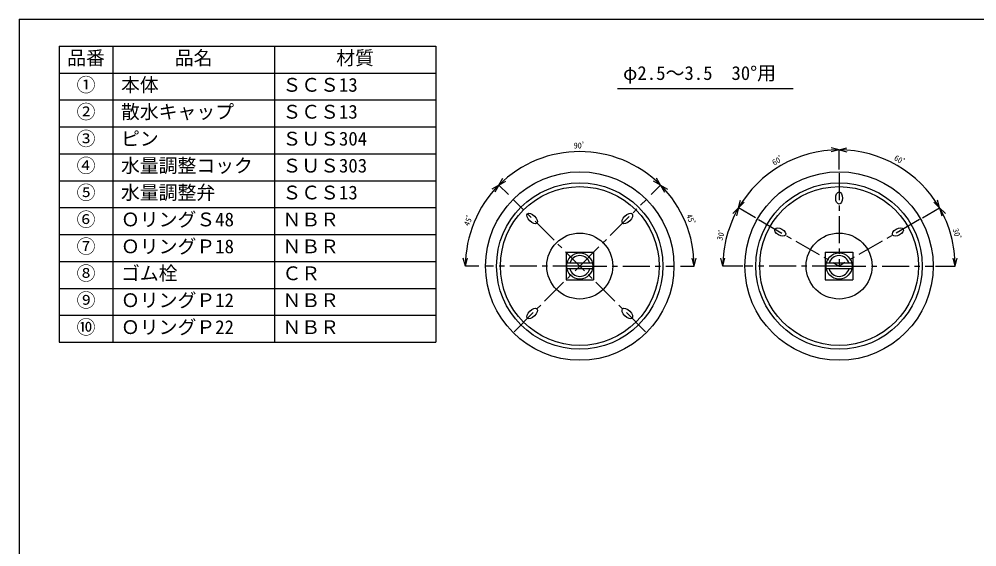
# Model space of a CAD drawing. Units: millimetres, scale not verified, with parts at other scales. Extents: x -438 to 140, y -184 to 99.
# Drawn here: x -139.9 to 38, y 1.1 to 99.1 of the extents above; entities that cross this region are included whole.
import ezdxf
from ezdxf.enums import TextEntityAlignment as Align

# ---------------------------------------------------------------- set-up
doc = ezdxf.new("R2010")
doc.units = ezdxf.units.MM
doc.linetypes.add('CHAIN1', pattern=[8, 5, -1, 1, -1])
for name, color, linetype in [('0-0_φ3.0_両4 45', 7, 'Continuous'), ('0-1_φ3.0_片3 45', 7, 'Continuous'), ('1-0', 4, 'Continuous')]:
    doc.layers.add(name, color=color, linetype=linetype)
doc.styles.add('ＭＳ ゴシック', font='')
doc.styles.get('ＭＳ ゴシック').set_extended_font_data('MS Gothic')

msp = doc.modelspace()

# ---------------------------------------------------------------- linework, layer by layer
at = {"layer": '0-0_φ3.0_両4 45', "color": 5}
msp.add_line((-139.949, 99.1), (140.051, 99.1), dxfattribs=at)
at = {"layer": '0-0_φ3.0_両4 45', "color": 4}
for p, q in [((-132.521, 94.1), (-62.521, 94.1)), ((-132.521, 94.1), (-132.521, 39.1)), ((-122.521, 94.1), (-122.521, 39.1)), ((-92.521, 94.1), (-92.521, 39.1)), ((-62.521, 94.1), (-62.521, 39.1)), ((-132.521, 89.1), (-62.521, 89.1)), ((-132.521, 84.1), (-62.521, 84.1)), ((-132.521, 79.1), (-62.521, 79.1)), ((-132.521, 74.1), (-62.521, 74.1)), ((-132.521, 69.1), (-62.521, 69.1)), ((-132.521, 64.1), (-62.521, 64.1)), ((-132.521, 59.1), (-62.521, 59.1)), ((-132.521, 54.1), (-62.521, 54.1)), ((-132.521, 49.1), (-62.521, 49.1)), ((-132.521, 44.1), (-62.521, 44.1)), ((-132.521, 39.1), (-62.521, 39.1))]:
    msp.add_line(p, q, dxfattribs=at)
at = {"layer": '0-0_φ3.0_両4 45'}
msp.add_line((-28.767, 86.246), (3.881, 86.246), dxfattribs=at)
at = {"layer": '0-0_φ3.0_両4 45', "color": 5}
msp.add_lwpolyline([(-139.949, 99.1), (-139.949, -96.9), (140.051, -96.9), (140.051, 99.1)], dxfattribs=at)
at = {"layer": '0-1_φ3.0_片3 45', "color": 5}
msp.add_line((-139.949, 99.1), (140.051, 99.1), dxfattribs=at)
at = {"layer": '0-1_φ3.0_片3 45', "color": 4}
for p, q in [((-132.521, 94.1), (-62.521, 94.1)), ((-132.521, 94.1), (-132.521, 39.1)), ((-122.521, 94.1), (-122.521, 39.1)), ((-92.521, 94.1), (-92.521, 39.1)), ((-62.521, 94.1), (-62.521, 39.1)), ((-132.521, 89.1), (-62.521, 89.1)), ((-132.521, 84.1), (-62.521, 84.1)), ((-132.521, 79.1), (-62.521, 79.1)), ((-132.521, 74.1), (-62.521, 74.1)), ((-132.521, 69.1), (-62.521, 69.1)), ((-132.521, 64.1), (-62.521, 64.1)), ((-132.521, 59.1), (-62.521, 59.1)), ((-132.521, 54.1), (-62.521, 54.1)), ((-132.521, 49.1), (-62.521, 49.1)), ((-132.521, 44.1), (-62.521, 44.1)), ((-132.521, 39.1), (-62.521, 39.1))]:
    msp.add_line(p, q, dxfattribs=at)
at = {"layer": '0-1_φ3.0_片3 45', "color": 5}
msp.add_lwpolyline([(-139.949, 99.1), (-139.949, -96.9), (140.051, -96.9), (140.051, 99.1)], dxfattribs=at)
at = {"layer": '1-0'}
for p, q in [((12.414, 74.837), (10.965, 75.225)), ((12.414, 74.837), (10.965, 74.448)), ((12.414, 74.837), (13.863, 75.225)), ((12.414, 74.837), (13.863, 74.448)), ((12.414, 71.159), (12.414, 74.837)), ((12.414, 71.159), (12.414, 74.837)), ((-50.796, 68.279), (-50.046, 69.578)), ((-20.744, 68.279), (-21.494, 69.578)), ((-50.796, 68.279), (-52.095, 67.529)), ((-50.796, 68.279), (-51.546, 66.98)), ((-50.796, 68.279), (-49.497, 69.029)), ((-49.028, 66.512), (-50.796, 68.279)), ((-49.028, 66.512), (-50.796, 68.279)), ((-22.511, 66.512), (-20.744, 68.279)), ((-22.511, 66.512), (-20.744, 68.279)), ((-20.744, 68.279), (-22.043, 69.029)), ((-20.744, 68.279), (-19.445, 67.529)), ((-20.744, 68.279), (-19.994, 66.98)), ((-6.277, 64.045), (-5.889, 65.494)), ((-6.277, 64.045), (-5.217, 65.106)), ((31.106, 64.045), (30.045, 65.106)), ((31.106, 64.045), (30.718, 65.494)), ((-6.277, 64.045), (-7.338, 62.984)), ((-6.277, 64.045), (-6.665, 62.596)), ((-3.092, 62.206), (-6.277, 64.045)), ((-3.092, 62.206), (-6.277, 64.045)), ((27.921, 62.206), (31.106, 64.045)), ((31.106, 64.045), (31.494, 62.596)), ((31.106, 64.045), (32.167, 62.984)), ((-57.02, 53.253), (-57.408, 54.702)), ((-57.02, 53.253), (-56.631, 54.702)), ((-33.397, 53.753), (-38.142, 53.753)), ((-14.52, 53.253), (-14.908, 54.702)), ((-14.52, 53.253), (-14.131, 54.702)), ((-9.169, 53.253), (-9.557, 54.702)), ((-9.169, 53.253), (-8.781, 54.702)), ((14.787, 53.753), (10.041, 53.753)), ((33.997, 53.253), (33.609, 54.702)), ((33.997, 53.253), (34.386, 54.702)), ((-54.52, 53.253), (-57.02, 53.253)), ((-33.397, 52.753), (-38.142, 52.753)), ((-17.02, 53.253), (-14.52, 53.253)), ((-5.491, 53.253), (-9.169, 53.253)), ((-5.491, 53.253), (-9.169, 53.253)), ((14.787, 52.753), (10.041, 52.753)), ((30.32, 53.253), (33.997, 53.253)), ((30.32, 53.253), (33.997, 53.253))]:
    msp.add_line(p, q, dxfattribs=at)
at = {"layer": '1-0', "linetype": 'CHAIN1'}
for p, q in [((12.414, 70.503), (12.414, 53.253)), ((-23.572, 41.056), (-48.144, 65.628)), ((-35.77, 53.253), (-23.395, 65.628)), ((-2.525, 61.878), (12.414, 53.253)), ((27.353, 61.878), (12.414, 53.253)), ((-35.77, 53.253), (-53.27, 53.253)), ((-47.967, 41.056), (-35.77, 53.253)), ((-35.77, 53.253), (-18.27, 53.253)), ((12.414, 53.253), (-5.086, 53.253)), ((12.414, 53.253), (29.914, 53.253))]:
    msp.add_line(p, q, dxfattribs=at)
at = {"layer": '1-0', "color": 3}
for p, q in [((-38.32, 55.803), (-38.32, 50.703)), ((9.864, 55.803), (9.864, 50.703)), ((-38.32, 50.703), (-33.22, 50.703)), ((9.864, 50.703), (14.964, 50.703))]:
    msp.add_line(p, q, dxfattribs=at)
for points in [[(-38.32, 55.803), (-33.22, 55.803), (-33.22, 50.703)], [(9.864, 55.803), (14.964, 55.803), (14.964, 50.703)]]:
    msp.add_lwpolyline(points, dxfattribs=at)
for centre, radius in [((-35.77, 53.253), 17.5), ((12.414, 53.253), 17.5), ((-35.77, 53.253), 15.457), ((-35.77, 53.253), 14.75), ((12.414, 53.253), 15.457), ((12.414, 53.253), 14.75), ((-35.77, 53.253), 6.125), ((12.414, 53.253), 6.125)]:
    msp.add_circle(centre, radius, dxfattribs=at)
at = {"layer": '1-0'}
for centre in [(-35.77, 53.253), (12.414, 53.253)]:
    msp.add_circle(centre, 2.425, dxfattribs=at)
for centre, radius, start, end in [((12.414, 53.253), 21.583, 90, 150), ((12.414, 53.253), 21.583, 30, 90), ((-35.77, 53.253), 21.25, 45, 135), ((-35.77, 53.253), 21.25, 135, 180), ((-35.77, 53.253), 21.25, 0, 45), ((12.414, 53.253), 21.583, 150, 180), ((12.414, 53.253), 21.583, 0, 30), ((-35.77, 53.253), 1.925, 15.05465, 164.94535), ((12.414, 53.253), 1.925, 15.05465, 164.94535), ((-35.77, 53.253), 1.925, 195.05465, 344.94535), ((12.414, 53.253), 1.925, 195.05465, 344.94535)]:
    msp.add_arc(centre, radius, start, end, dxfattribs=at)
at = {"layer": '1-0', "color": 7}
for centre, major_axis, ratio in [((12.414, 65.878), (0, 1.125), 0.559017), ((-44.608, 62.092), (-0.884, 0.884), 0.5), ((-26.931, 62.092), (0.884, 0.884), 0.5), ((1.481, 59.566), (-0.974, 0.562), 0.559017), ((23.348, 59.566), (0.974, 0.562), 0.559017), ((-44.608, 44.415), (-0.884, -0.884), 0.5), ((-26.931, 44.415), (0.884, -0.884), 0.5)]:
    msp.add_ellipse(centre, major_axis=major_axis, ratio=ratio, dxfattribs=at)

# ---------------------------------------------------------------- texts
at = {"layer": '0-0_φ3.0_両4 45', "style": 'ＭＳ ゴシック'}
for s, p in [('品番', (-131.021, 89.85)), ('品名', (-111.021, 89.85)), ('材質', (-81.021, 89.85)), ('φ2.5～3.5\u300030°用', (-27.718, 87.042)), ('①', (-129.271, 84.85)), ('本体', (-121.021, 84.85)), ('ＳＣＳ13', (-91.021, 84.85)), ('②', (-129.271, 79.85)), ('散水キャップ', (-121.021, 79.85)), ('ＳＣＳ13', (-91.021, 79.85)), ('③', (-129.271, 74.85)), ('ピン', (-121.021, 74.85)), ('ＳＵＳ304', (-91.021, 74.85)), ('④', (-129.271, 69.85)), ('水量調整コック', (-121.021, 69.85)), ('ＳＵＳ303', (-91.021, 69.85)), ('⑤', (-129.271, 64.85)), ('水量調整弁', (-121.021, 64.85)), ('ＳＣＳ13', (-91.021, 64.85)), ('⑥', (-129.271, 59.85)), ('ＯリングＳ48', (-121.021, 59.85)), ('ＮＢＲ', (-91.021, 59.85)), ('⑦', (-129.271, 54.85)), ('ＯリングＰ18', (-121.021, 54.85)), ('ＮＢＲ', (-91.021, 54.85)), ('⑧', (-129.271, 49.85)), ('ゴム栓', (-121.021, 49.85)), ('ＣＲ', (-91.021, 49.85)), ('⑨', (-129.271, 44.85)), ('ＯリングＰ12', (-121.021, 44.85)), ('ＮＢＲ', (-91.021, 44.85)), ('⑩', (-129.271, 39.85)), ('ＯリングＰ22', (-121.021, 39.85)), ('ＮＢＲ', (-91.021, 39.85))]:
    msp.add_text(s, height=2.566, dxfattribs=at).set_placement(p, align=Align.BOTTOM_LEFT)
at = {"layer": '0-1_φ3.0_片3 45', "style": 'ＭＳ ゴシック'}
for s, p in [('品番', (-131.021, 89.85)), ('品名', (-111.021, 89.85)), ('材質', (-81.021, 89.85)), ('①', (-129.271, 84.85)), ('本体', (-121.021, 84.85)), ('ＳＣＳ13', (-91.021, 84.85)), ('②', (-129.271, 79.85)), ('散水キャップ', (-121.021, 79.85)), ('ＳＣＳ13', (-91.021, 79.85)), ('③', (-129.271, 74.85)), ('ピン', (-121.021, 74.85)), ('ＳＵＳ304', (-91.021, 74.85)), ('④', (-129.271, 69.85)), ('水量調整コック', (-121.021, 69.85)), ('ＳＵＳ303', (-91.021, 69.85)), ('⑤', (-129.271, 64.85)), ('水量調整弁', (-121.021, 64.85)), ('ＳＣＳ13', (-91.021, 64.85)), ('⑥', (-129.271, 59.85)), ('ＯリングＳ48', (-121.021, 59.85)), ('ＮＢＲ', (-91.021, 59.85)), ('⑦', (-129.271, 54.85)), ('ＯリングＰ18', (-121.021, 54.85)), ('ＮＢＲ', (-91.021, 54.85)), ('⑧', (-129.271, 49.85)), ('ゴム栓', (-121.021, 49.85)), ('ＣＲ', (-91.021, 49.85)), ('⑨', (-129.271, 44.85)), ('ＯリングＰ12', (-121.021, 44.85)), ('ＮＢＲ', (-91.021, 44.85)), ('⑩', (-129.271, 39.85)), ('ＯリングＰ22', (-121.021, 39.85)), ('ＮＢＲ', (-91.021, 39.85))]:
    msp.add_text(s, height=2.566, dxfattribs=at).set_placement(p, align=Align.BOTTOM_LEFT)
at = {"layer": '1-0', "color": 7, "style": 'ＭＳ ゴシック'}
msp.add_text('90ﾟ', height=1.1, dxfattribs=at).set_placement((-36.895, 74.753), align=Align.BOTTOM_LEFT)
for s, rotation, p in [('60ﾟ', 30, (0.523, 71.599)), ('60ﾟ', 330, (22.357, 72.724)), ('45ﾟ', 67.5, (-56.063, 60.442)), ('45ﾟ', 292.5, (-16.337, 62.52)), ('30ﾟ', 75, (-8.966, 57.818)), ('30ﾟ', 285, (33.212, 59.991))]:
    msp.add_text(s, height=1.1, rotation=rotation, dxfattribs=at).set_placement(p, align=Align.BOTTOM_LEFT)

doc.saveas('drawing.dxf')
